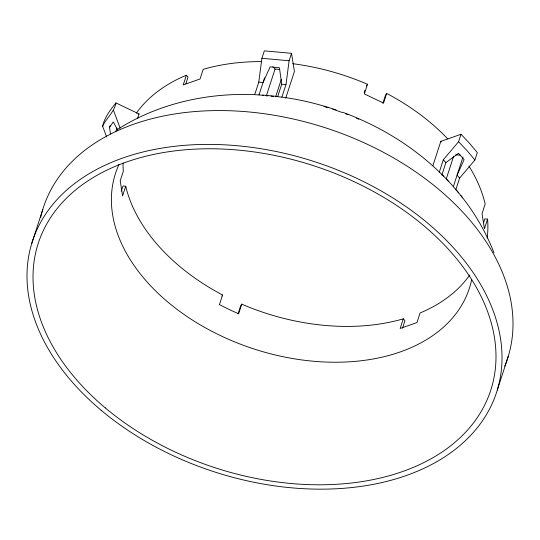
<?xml version="1.0" encoding="UTF-8"?>
<svg xmlns="http://www.w3.org/2000/svg" width="540" height="540" viewBox="0 0 540 540"><rect width="100%" height="100%" fill="white"/><g stroke="black" fill="none" stroke-linecap="round" stroke-linejoin="round"><path stroke-width="0.81" d="M263.365 95.269L254.718 94.662L258.775 82.121L261.913 58.293L264.33 50.855L291.533 53.325L294.408 71.435L285.714 98.186M276.014 96.518L281.887 97.133L285.984 84.591L289.116 60.764L291.533 53.325M439.263 172.307L443.32 159.752L458.595 141.723L461.012 134.278L469.544 143.309L477.326 152.597L474.91 160.036L459.635 178.065L455.8 189.81M31.712 243.533L42.7 209.709M106.664 137.032L102.634 126.212C104.591 117.261 110.363 109.937 115.945 102.924L139.023 113.954L137.484 118.672M102.634 126.212C106.407 117.963 114.372 112.151 115.945 102.924M110.457 133.954L109.539 127.373L110.086 125.678M115.931 131.207L116.957 128.054M121.284 191.18L122.972 185.99L125.732 186.239L126.097 187.812A186.023 124.234 18 0 0 220.637 293.963L222.575 294.982L219.443 304.621L228.913 309.393L238.64 313.794L241.778 304.148L243.81 305.033A186.023 124.234 18 0 0 401.49 319.363L403.299 318.829L404.953 320.686L402.543 328.104M125.732 186.239L122.6 195.878L120.211 180.812L123.343 171.173L123.208 169.621A186.023 124.234 18 0 1 123.032 162.911M185.861 83.781L188.028 77.105L186.374 75.249L183.242 84.888L200.05 78.989L203.182 69.35L205.153 68.769A188.879 126.137 18 0 1 261.758 61.607M259.018 94.892L264.58 77.78M265.39 95.553L266.375 95.756L275.042 69.08L272.808 66.569M275.711 96.606L281.32 79.346M277.688 96.593L281.711 84.206L279.423 67.75L270.088 66.899L263.041 82.505L258.775 82.121M238.019 313.916L240.671 305.762L241.778 304.148M364.196 92.556L364.919 90.335M292.666 63.693A188.879 126.137 18 0 1 365.256 83.315L367.47 84.274L364.338 93.913L383.535 103.086L386.667 93.447L388.78 94.554A188.879 126.137 18 0 1 447.808 138.942M382.914 103.214L385.56 95.053L386.667 93.447M432.884 165.76L440.809 141.372L461.012 134.278M441.855 175.007L445.885 162.621L458.521 153.306L464.117 159.59L457.076 175.196L459.635 178.065M446.243 178.956L453.634 156.202M403.299 318.829L400.167 328.469L416.975 322.569L420.107 312.93L421.781 312.242A186.023 124.234 18 0 0 469.739 274.968M453.303 186.806L462.969 157.059M483.59 222.575L484.792 218.862L487.553 219.112L487.701 220.799A188.879 126.137 18 0 1 487.154 238.032M487.553 219.112L484.421 228.757L482.031 213.685L485.163 204.046L484.772 202.331A188.879 126.137 18 0 0 468.896 165.983M497.3 390.029L508.288 356.204M109.539 127.373L113.279 121.932L117.7 130.012M221.839 296.055L222.575 294.982M366.363 85.88L367.47 84.274M138.605 114.419L139.023 113.954M117.457 129.499C157.869 103.66 206.658 92.738 254.3 94.635M186.374 75.249L184.552 75.998A188.879 126.137 18 0 0 136.289 113.231M261.913 58.293L289.116 60.764M281.887 97.133C300.321 99.508 318.465 104.011 336.069 109.931M262.636 95.101L275.987 96.309M266.375 95.756L267.941 95.884M275.042 69.08L279.713 69.505M281.711 84.206L285.984 84.591M455.699 154.778L460.37 155.196M271.06 96.133L273.389 96.37M342.583 112.232C387.248 128.669 428.375 155.979 458.683 192.895M440.809 141.372L441.389 141.932M458.595 141.723L467.127 150.748L474.91 160.036M442.706 175.291L443.732 176.351M446.377 179.05L448.281 181.015M443.32 159.752L445.885 162.621M460.728 195.433C474.653 212.713 485.953 232.126 493.992 252.815M456.779 190.559L462.699 197.856M113.528 110.369L120.15 128.149M471.656 279.659A186.023 124.234 18 0 1 253.422 348.793A186.023 124.234 18 0 1 119.097 164.201M40.642 217.579A244.06 162.992 18 0 1 324.358 127.454A244.06 162.992 18 0 1 504.752 366.161M323.993 106.502A188.879 126.137 18 0 1 327.935 107.689M332.647 109.188A188.879 126.137 18 0 1 334.996 109.964M335.779 110.228A188.879 126.137 18 0 1 341.989 112.428M345.843 113.873A188.879 126.137 18 0 1 348.145 114.764M356.495 118.206A188.879 126.137 18 0 1 358.749 119.192M101.183 410.306A244.06 162.992 18 0 0 495.511 395.429A244.06 162.992 18 0 0 196.816 144.612A244.06 162.992 18 0 0 101.183 410.306M105.327 407.936A237.87 158.855 18 0 0 489.652 393.437A237.87 158.855 18 0 0 198.538 148.979A237.87 158.855 18 0 0 105.327 407.936"/></g></svg>
